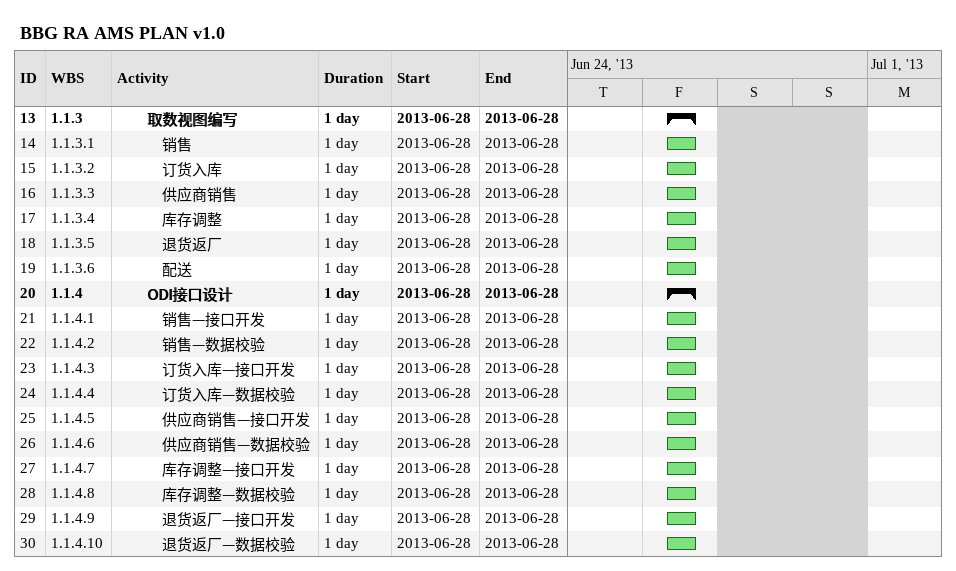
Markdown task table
BBG RA AMS PLAN v1.0

| ID | WBS | Task | Duration | Start | Finish |
|---|---|---|---|---|---|
| 13 | 1.1.3 | **取数视图编写** | 1d | 2013-06-28 | 2013-06-28 |
| 14 | 1.1.3.1 | 销售 | 1d | 2013-06-28 | 2013-06-28 |
| 15 | 1.1.3.2 | 订货入库 | 1d | 2013-06-28 | 2013-06-28 |
| 16 | 1.1.3.3 | 供应商销售 | 1d | 2013-06-28 | 2013-06-28 |
| 17 | 1.1.3.4 | 库存调整 | 1d | 2013-06-28 | 2013-06-28 |
| 18 | 1.1.3.5 | 退货返厂 | 1d | 2013-06-28 | 2013-06-28 |
| 19 | 1.1.3.6 | 配送 | 1d | 2013-06-28 | 2013-06-28 |
| 20 | 1.1.4 | **ODI接口设计** | 1d | 2013-06-28 | 2013-06-28 |
| 21 | 1.1.4.1 | 销售—接口开发 | 1d | 2013-06-28 | 2013-06-28 |
| 22 | 1.1.4.2 | 销售—数据校验 | 1d | 2013-06-28 | 2013-06-28 |
| 23 | 1.1.4.3 | 订货入库—接口开发 | 1d | 2013-06-28 | 2013-06-28 |
| 24 | 1.1.4.4 | 订货入库—数据校验 | 1d | 2013-06-28 | 2013-06-28 |
| 25 | 1.1.4.5 | 供应商销售—接口开发 | 1d | 2013-06-28 | 2013-06-28 |
| 26 | 1.1.4.6 | 供应商销售—数据校验 | 1d | 2013-06-28 | 2013-06-28 |
| 27 | 1.1.4.7 | 库存调整—接口开发 | 1d | 2013-06-28 | 2013-06-28 |
| 28 | 1.1.4.8 | 库存调整—数据校验 | 1d | 2013-06-28 | 2013-06-28 |
| 29 | 1.1.4.9 | 退货返厂—接口开发 | 1d | 2013-06-28 | 2013-06-28 |
| 30 | 1.1.4.10 | 退货返厂—数据校验 | 1d | 2013-06-28 | 2013-06-28 |
